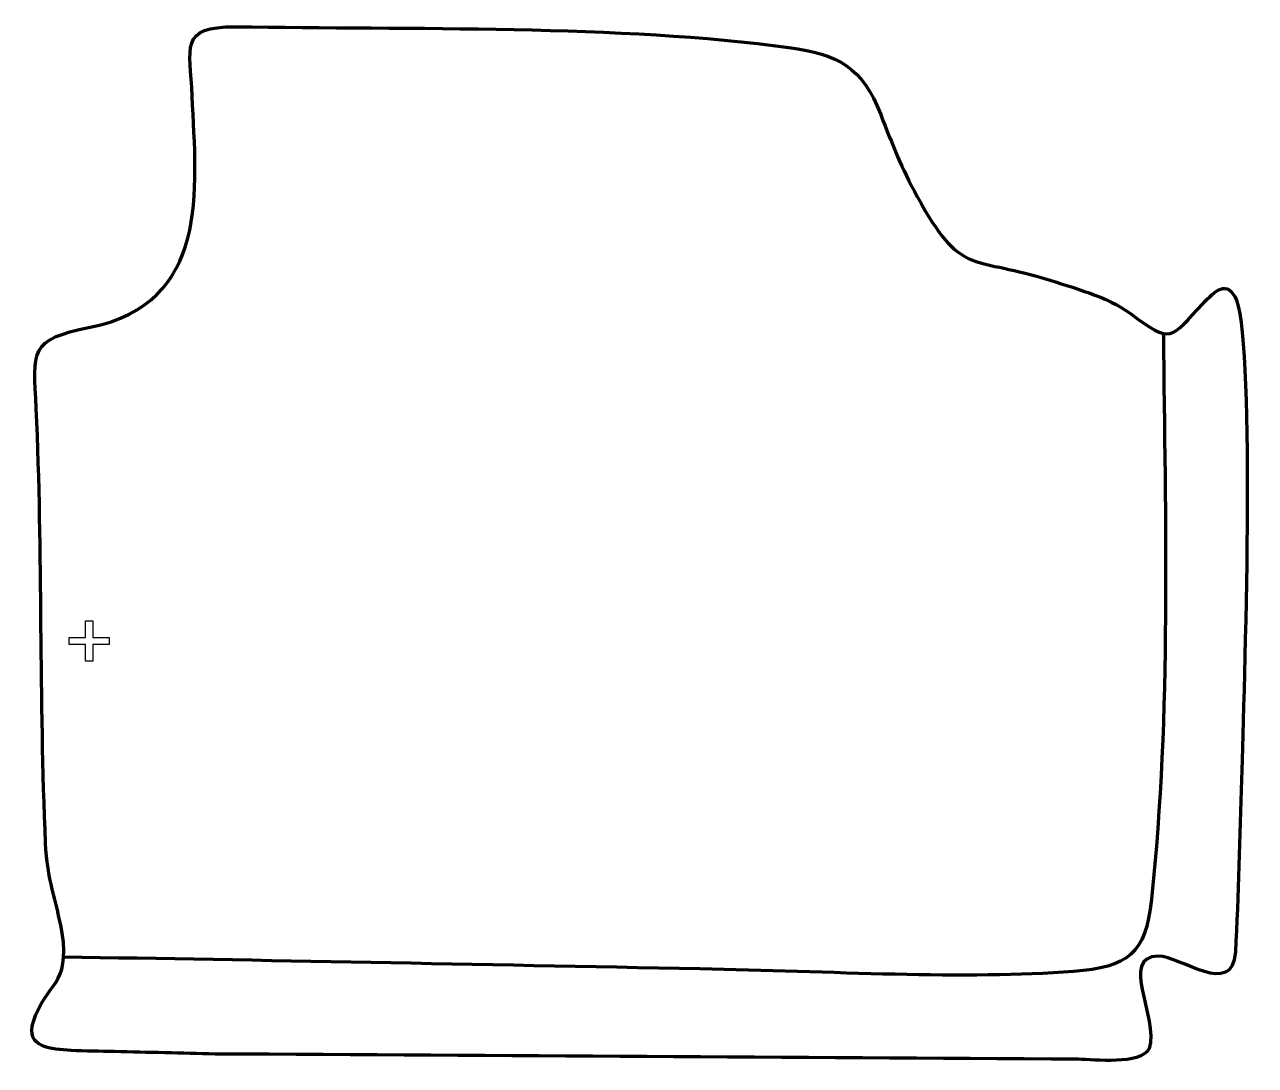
# Model space of a CAD drawing. Header units: millimetres. Extents: x 977 to 1487, y 98 to 530.
import ezdxf

# ---------------------------------------------------------------- set-up
doc = ezdxf.new("R2010")
doc.units = ezdxf.units.MM
doc.header["$MEASUREMENT"] = 0
doc.layers.add('layer 2', color=7, linetype='Continuous')
doc.layers.add('layer 3', color=7, linetype='Continuous')

msp = doc.modelspace()

# ---------------------------------------------------------------- linework, layer by layer
at = {"layer": 'layer 2', "color": 142, "lineweight": 158}
msp.add_open_spline([(1449.2308, 401.4031), (1449.9357, 322.7628), (1452.5345, 244.9144), (1444.2746, 166.533), (1444.2746, 166.533), (1441.8701, 143.7153), (1434.4441, 138.3974), (1411.9349, 136.5989), (1411.9349, 136.5989), (1367.7234, 133.0664), (1310.2032, 136.6393), (1256.9029, 137.646), (1256.9029, 137.646), (1164.8313, 139.385), (1072.7524, 141.3412), (992.8516, 142.5149)], degree=3, knots=[0, 0, 0, 0, 0.2, 0.2, 0.2, 0.2, 0.4, 0.4, 0.4, 0.4, 0.6, 0.6, 0.6, 0.6, 1, 1, 1, 1], dxfattribs=at)
at = {"layer": 'layer 2', "color": 142}
msp.add_open_spline([(1004.9029, 265.3745), (1004.9029, 265.3745), (1004.9029, 272.289), (1004.9029, 272.289), (1004.9029, 272.289), (1004.9029, 272.289), (1011.782, 272.289), (1011.782, 272.289), (1011.782, 272.289), (1011.782, 272.289), (1011.782, 275.1818), (1011.782, 275.1818), (1011.782, 275.1818), (1011.782, 275.1818), (1004.9029, 275.1818), (1004.9029, 275.1818), (1004.9029, 275.1818), (1004.9029, 275.1818), (1004.9029, 282.0609), (1004.9029, 282.0609), (1004.9029, 282.0609), (1004.9029, 282.0609), (1001.9748, 282.0609), (1001.9748, 282.0609), (1001.9748, 282.0609), (1001.9748, 282.0609), (1001.9748, 275.1818), (1001.9748, 275.1818), (1001.9748, 275.1818), (1001.9748, 275.1818), (995.0956, 275.1818), (995.0956, 275.1818), (995.0956, 275.1818), (995.0956, 275.1818), (995.0956, 272.289), (995.0956, 272.289), (995.0956, 272.289), (995.0956, 272.289), (1001.9748, 272.289), (1001.9748, 272.289), (1001.9748, 272.289), (1001.9748, 272.289), (1001.9748, 265.3745), (1001.9748, 265.3745), (1001.9748, 265.3745), (1001.9748, 265.3745), (1004.9029, 265.3745), (1004.9029, 265.3745)], degree=3, knots=[0, 0, 0, 0, 0.07692308, 0.07692308, 0.07692308, 0.07692308, 0.15384615, 0.15384615, 0.15384615, 0.15384615, 0.23076923, 0.23076923, 0.23076923, 0.23076923, 0.30769231, 0.30769231, 0.30769231, 0.30769231, 0.38461538, 0.38461538, 0.38461538, 0.38461538, 0.46153846, 0.46153846, 0.46153846, 0.46153846, 0.53846154, 0.53846154, 0.53846154, 0.53846154, 0.61538462, 0.61538462, 0.61538462, 0.61538462, 0.69230769, 0.69230769, 0.69230769, 0.69230769, 0.76923077, 0.76923077, 0.76923077, 0.76923077, 0.84615385, 0.84615385, 0.84615385, 0.84615385, 1, 1, 1, 1], dxfattribs=at)
at = {"layer": 'layer 3', "color": 242, "lineweight": 158}
msp.add_open_spline([(1055.7569, 102.3345), (1175.1259, 101.6171), (1294.5022, 100.9373), (1413.8702, 100.1449), (1413.8702, 100.1449), (1420.8066, 100.0988), (1439.6116, 97.6089), (1443.3271, 104.5758), (1443.3271, 104.5758), (1447.3516, 117.4326), (1430.6018, 142.769), (1447.041, 142.9145), (1447.041, 142.9145), (1456.6294, 142.9994), (1478.0211, 125.2877), (1479.1134, 144.6942), (1479.1134, 144.6942), (1480.4464, 168.3751), (1480.9473, 192.5453), (1481.6422, 216.2873), (1481.6422, 216.2873), (1482.7706, 254.4311), (1487.4176, 392.9062), (1479.5816, 415.1407), (1479.5816, 415.1407), (1475.7911, 424.1852), (1470.5727, 419.0161), (1465.6795, 413.7906), (1465.6795, 413.7906), (1452.1786, 399.373), (1452.7441, 396.6216), (1435.6304, 409.6369), (1435.6304, 409.6369), (1425.6364, 416.8888), (1411.788, 420.3135), (1399.9632, 424.1825), (1399.9632, 424.1825), (1368.9326, 433.5765), (1365.1927, 425.3089), (1347.1821, 458.0109), (1347.1821, 458.0109), (1340.3183, 470.5572), (1337.048, 479.0679), (1331.9107, 492.2407), (1331.9107, 492.2407), (1324.1868, 512.046), (1314.4089, 517.1465), (1293.8498, 520.0737), (1293.8498, 520.0737), (1224.5126, 529.5646), (1135.6648, 527.5367), (1064.3147, 528.6952), (1064.3147, 528.6952), (1040.3152, 528.72), (1045.4896, 520.1682), (1046.1843, 499.8843), (1046.1843, 499.8843), (1048.0366, 460.2929), (1053.6243, 414.1929), (1003.8246, 403.9437), (1003.8246, 403.9437), (978.2268, 398.8171), (980.3477, 394.4811), (981.5038, 370.2047), (981.5038, 370.2047), (984.1835, 310.0522), (982.7084, 249.741), (985.344, 189.781), (985.344, 189.781), (986.0105, 174.6171), (989.7916, 166.4855), (992.2396, 152.5333), (992.2396, 152.5333), (995.6005, 130.6634), (985.6564, 132.0234), (980.2922, 115.8472), (980.2922, 115.8472), (976.6443, 104.8467), (988.1015, 104.2752), (995.911, 103.7897), (995.911, 103.7897), (1001.8788, 103.4187), (1007.9679, 103.4994), (1013.9561, 103.3665), (1013.9561, 103.3665), (1027.8879, 102.9876), (1041.8234, 102.6517), (1055.7569, 102.3345)], degree=3, knots=[0, 0, 0, 0, 0.04347826, 0.04347826, 0.04347826, 0.04347826, 0.08695652, 0.08695652, 0.08695652, 0.08695652, 0.13043478, 0.13043478, 0.13043478, 0.13043478, 0.17391304, 0.17391304, 0.17391304, 0.17391304, 0.2173913, 0.2173913, 0.2173913, 0.2173913, 0.26086957, 0.26086957, 0.26086957, 0.26086957, 0.30434783, 0.30434783, 0.30434783, 0.30434783, 0.34782609, 0.34782609, 0.34782609, 0.34782609, 0.39130435, 0.39130435, 0.39130435, 0.39130435, 0.43478261, 0.43478261, 0.43478261, 0.43478261, 0.47826087, 0.47826087, 0.47826087, 0.47826087, 0.52173913, 0.52173913, 0.52173913, 0.52173913, 0.56521739, 0.56521739, 0.56521739, 0.56521739, 0.60869565, 0.60869565, 0.60869565, 0.60869565, 0.65217391, 0.65217391, 0.65217391, 0.65217391, 0.69565217, 0.69565217, 0.69565217, 0.69565217, 0.73913043, 0.73913043, 0.73913043, 0.73913043, 0.7826087, 0.7826087, 0.7826087, 0.7826087, 0.82608696, 0.82608696, 0.82608696, 0.82608696, 0.86956522, 0.86956522, 0.86956522, 0.86956522, 0.91304348, 0.91304348, 0.91304348, 0.91304348, 1, 1, 1, 1], dxfattribs=at)

doc.saveas('drawing.dxf')
